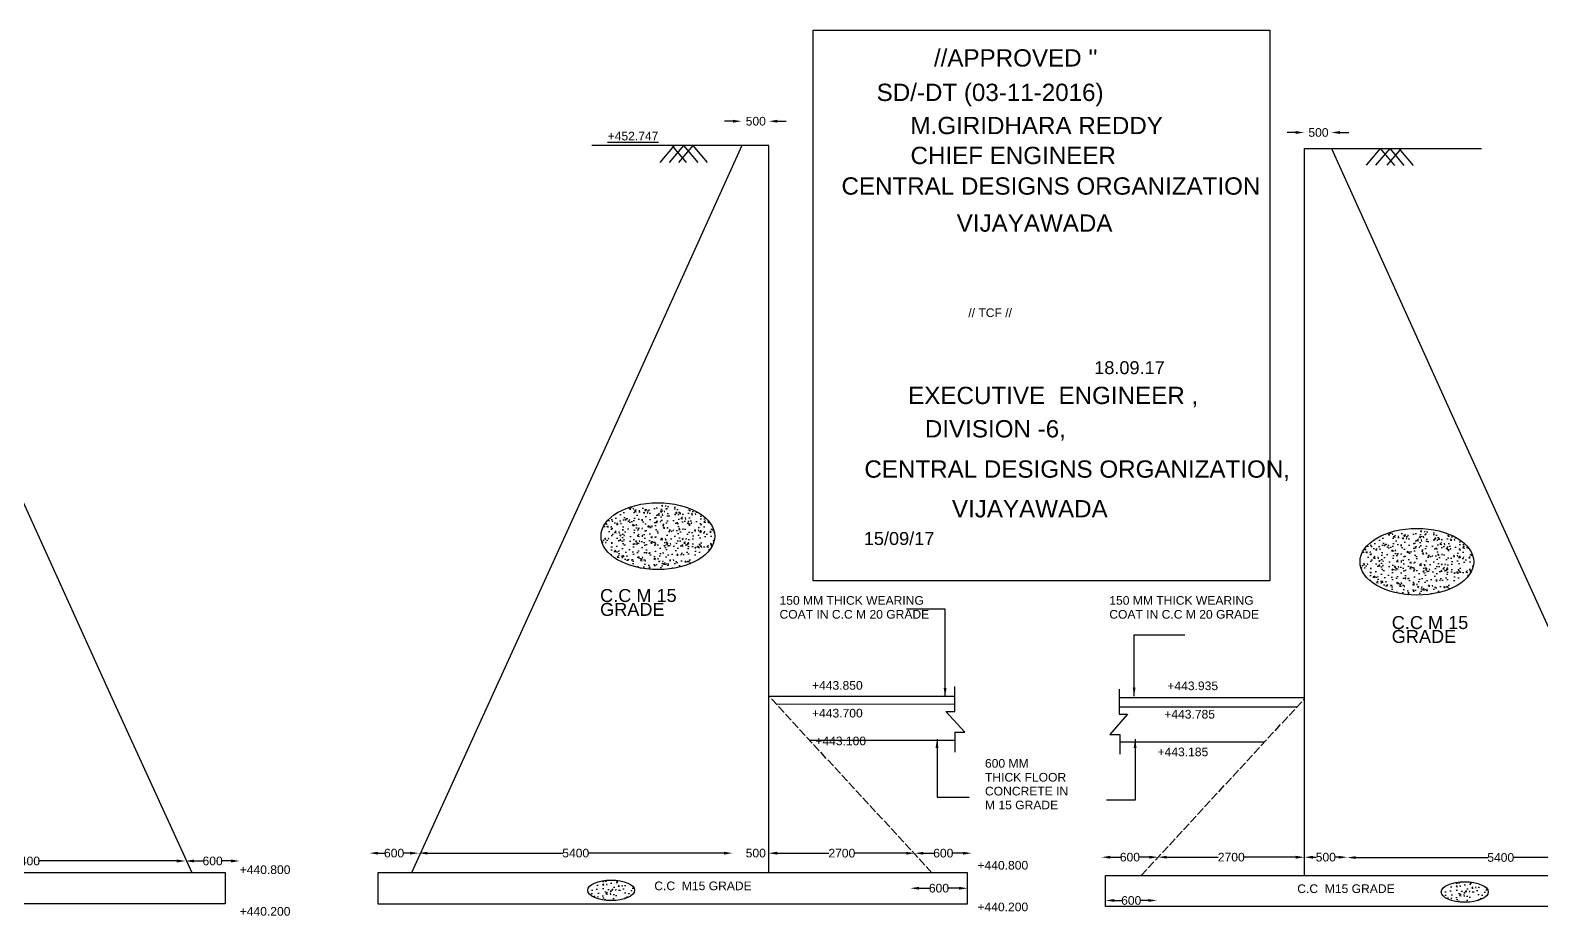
# Model space of a CAD drawing. Header units: millimetres. Extents: x 5124 to 2118060, y 2311 to 45645147.
# Drawn here: x 2090553 to 2108030, y 45611390 to 45621635 of the extents above; entities that cross this region are included whole.
import ezdxf

# ---------------------------------------------------------------- set-up
doc = ezdxf.new("R2010")
doc.units = ezdxf.units.MM
doc.header["$MEASUREMENT"] = 0
doc.linetypes.add('ACAD_ISO02W100', pattern=[15, 12, -3])
for name, color, linetype in [('DIMENSIONS', 7, 'Continuous'), ('DRAWING', 2, 'Continuous'), ('TEXT', 7, 'Continuous')]:
    doc.layers.add(name, color=color, linetype=linetype)
doc.styles.get("Standard").update_dxf_attribs({"font": 'arial.ttf', "height": 100})
doc.dimstyles.get("Standard").update_dxf_attribs({"dimtxt": 100, "dimasz": 100, "dimexe": 0.18, "dimexo": 0.0625, "dimgap": 0.09, "dimtad": 0, "dimdec": 0, "dimzin": 0, "dimdsep": 46, "dimtxsty": 'Standard', "dimcen": 0.09, "dimse1": 1, "dimse2": 1, "dimadec": 0, "dimazin": 0, "dimtfac": 1, "dimtdec": 0, "dimtofl": 0, "dimtmove": 0, "dimatfit": 3, "dimfxl": 1, "dimtolj": 1, "dimtzin": 0, "dimarcsym": 0})

# ---------------------------------------------------------------- blocks, each defined once
blk = doc.blocks.new('*D81')
at = {"layer": 'Defpoints', "color": 0, "transparency": 16777216}
for p in [(2099092, 45620582), (2098779, 45620301), (2099092, 45620301)]:
    blk.add_point(p, dxfattribs=at)
at = {"layer": 'TEXT', "color": 0, "lineweight": -2, "transparency": 16777216}
for p, q in [((2098679, 45620582), (2098579, 45620582)), ((2099192, 45620582), (2099292, 45620582))]:
    blk.add_line(p, q, dxfattribs=at)
at = {"layer": 'TEXT', "color": 0, "transparency": 16777216}
for points in [[(2098679, 45620599), (2098679, 45620566), (2098779, 45620582)], [(2099192, 45620599), (2099192, 45620566), (2099092, 45620582)]]:
    blk.add_solid(points, dxfattribs=at)
at = {"layer": 'TEXT', "color": 0, "transparency": 16777216, "insert": (2098942, 45620582), "char_height": 100, "attachment_point": 5}
blk.add_mtext('\\A1;500', dxfattribs=at)
blk = doc.blocks.new('*D82')
at = {"layer": 'Defpoints', "color": 0, "transparency": 16777216}
for p in [(2105598, 45620452), (2105285, 45620269), (2105598, 45620269)]:
    blk.add_point(p, dxfattribs=at)
at = {"layer": 'TEXT', "color": 0, "lineweight": -2, "transparency": 16777216}
for p, q in [((2105185, 45620452), (2105085, 45620452)), ((2105698, 45620452), (2105798, 45620452))]:
    blk.add_line(p, q, dxfattribs=at)
at = {"layer": 'TEXT', "color": 0, "transparency": 16777216}
for points in [[(2105185, 45620469), (2105185, 45620435), (2105285, 45620452)], [(2105698, 45620469), (2105698, 45620435), (2105598, 45620452)]]:
    blk.add_solid(points, dxfattribs=at)
at = {"layer": 'TEXT', "color": 0, "transparency": 16777216, "insert": (2105448, 45620452), "char_height": 100, "attachment_point": 5}
blk.add_mtext('\\A1;500', dxfattribs=at)
blk = doc.blocks.new('*D84')
at = {"layer": 'Defpoints', "color": 0, "transparency": 16777216}
for p in [(2088674, 45612027), (2092348, 45612047), (2092348, 45612024)]:
    blk.add_point(p, dxfattribs=at)
at = {"layer": 'TEXT', "color": 0, "lineweight": -2, "transparency": 16777216}
for p, q in [((2088774, 45612024), (2090362, 45612024)), ((2092248, 45612024), (2090660, 45612024))]:
    blk.add_line(p, q, dxfattribs=at)
at = {"layer": 'TEXT', "color": 0, "transparency": 16777216}
for points in [[(2088774, 45612041), (2088774, 45612007), (2088674, 45612024)], [(2092248, 45612041), (2092248, 45612007), (2092348, 45612024)]]:
    blk.add_solid(points, dxfattribs=at)
at = {"layer": 'TEXT', "color": 0, "transparency": 16777216, "insert": (2090511, 45612024), "char_height": 100, "attachment_point": 5}
blk.add_mtext('\\A1;5400', dxfattribs=at)
blk = doc.blocks.new('*D86')
at = {"layer": 'Defpoints', "color": 0, "transparency": 16777216}
for p in [(2092348, 45612024), (2092975, 45612024), (2092975, 45611873)]:
    blk.add_point(p, dxfattribs=at)
at = {"layer": 'TEXT', "color": 0, "lineweight": -2, "transparency": 16777216}
for p, q in [((2092448, 45612024), (2092551, 45612024)), ((2092875, 45612024), (2092772, 45612024))]:
    blk.add_line(p, q, dxfattribs=at)
at = {"layer": 'TEXT', "color": 0, "transparency": 16777216}
for points in [[(2092448, 45612041), (2092448, 45612007), (2092348, 45612024)], [(2092875, 45612041), (2092875, 45612007), (2092975, 45612024)]]:
    blk.add_solid(points, dxfattribs=at)
at = {"layer": 'TEXT', "color": 0, "transparency": 16777216, "insert": (2092662, 45612024), "char_height": 100, "attachment_point": 5}
blk.add_mtext('\\A1;600', dxfattribs=at)
blk = doc.blocks.new('*D89')
at = {"layer": 'Defpoints', "color": 0, "transparency": 16777216}
for p in [(2094475, 45612099), (2095046, 45612115), (2095046, 45612076)]:
    blk.add_point(p, dxfattribs=at)
at = {"layer": 'TEXT', "color": 0, "lineweight": -2, "transparency": 16777216}
for p, q in [((2094575, 45612115), (2094650, 45612115)), ((2094946, 45612115), (2094871, 45612115))]:
    blk.add_line(p, q, dxfattribs=at)
at = {"layer": 'TEXT', "color": 0, "transparency": 16777216}
for points in [[(2094575, 45612131), (2094575, 45612098), (2094475, 45612115)], [(2094946, 45612131), (2094946, 45612098), (2095046, 45612115)]]:
    blk.add_solid(points, dxfattribs=at)
at = {"layer": 'TEXT', "color": 0, "transparency": 16777216, "insert": (2094760, 45612115), "char_height": 100, "attachment_point": 5}
blk.add_mtext('\\A1;600', dxfattribs=at)
blk = doc.blocks.new('*D90')
at = {"layer": 'Defpoints', "color": 0, "transparency": 16777216}
for p in [(2095046, 45612115), (2098674, 45612115), (2098674, 45612115)]:
    blk.add_point(p, dxfattribs=at)
at = {"layer": 'TEXT', "color": 0, "lineweight": -2, "transparency": 16777216}
for p, q in [((2095146, 45612115), (2096711, 45612115)), ((2098574, 45612115), (2097009, 45612115))]:
    blk.add_line(p, q, dxfattribs=at)
at = {"layer": 'TEXT', "color": 0, "transparency": 16777216}
for points in [[(2095146, 45612131), (2095146, 45612098), (2095046, 45612115)], [(2098574, 45612131), (2098574, 45612098), (2098674, 45612115)]]:
    blk.add_solid(points, dxfattribs=at)
at = {"layer": 'TEXT', "color": 0, "transparency": 16777216, "insert": (2096860, 45612115), "char_height": 100, "attachment_point": 5}
blk.add_mtext('\\A1;5400', dxfattribs=at)
blk = doc.blocks.new('*D91')
at = {"layer": 'Defpoints', "color": 0, "transparency": 16777216}
for p in [(2098674, 45612115), (2099092, 45612115), (2099092, 45612115)]:
    blk.add_point(p, dxfattribs=at)
at = {"layer": 'TEXT', "color": 0, "lineweight": -2, "transparency": 16777216}
for p, q in [((2098574, 45612115), (2098474, 45612115)), ((2099192, 45612115), (2099292, 45612115))]:
    blk.add_line(p, q, dxfattribs=at)
at = {"layer": 'TEXT', "color": 0, "transparency": 16777216}
for points in [[(2098574, 45612131), (2098574, 45612098), (2098674, 45612115)], [(2099192, 45612131), (2099192, 45612098), (2099092, 45612115)]]:
    blk.add_solid(points, dxfattribs=at)
at = {"layer": 'TEXT', "color": 0, "transparency": 16777216, "insert": (2098942, 45612115), "char_height": 100, "attachment_point": 5}
blk.add_mtext('\\A1;500', dxfattribs=at)
blk = doc.blocks.new('*D92')
at = {"layer": 'Defpoints', "color": 0, "transparency": 16777216}
for p in [(2099092, 45612115), (2100781, 45612114), (2100781, 45612103)]:
    blk.add_point(p, dxfattribs=at)
at = {"layer": 'TEXT', "color": 0, "lineweight": -2, "transparency": 16777216}
for p, q in [((2099192, 45612114), (2099786, 45612114)), ((2100681, 45612114), (2100087, 45612114))]:
    blk.add_line(p, q, dxfattribs=at)
at = {"layer": 'TEXT', "color": 0, "transparency": 16777216}
for points in [[(2099192, 45612130), (2099192, 45612097), (2099092, 45612114)], [(2100681, 45612130), (2100681, 45612097), (2100781, 45612114)]]:
    blk.add_solid(points, dxfattribs=at)
at = {"layer": 'TEXT', "color": 0, "transparency": 16777216, "insert": (2099937, 45612114), "char_height": 100, "attachment_point": 5}
blk.add_mtext('\\A1;2700', dxfattribs=at)
blk = doc.blocks.new('*D93')
at = {"layer": 'Defpoints', "color": 0, "transparency": 16777216}
for p in [(2100781, 45612103), (2101439, 45612114), (2101439, 45612103)]:
    blk.add_point(p, dxfattribs=at)
at = {"layer": 'TEXT', "color": 0, "lineweight": -2, "transparency": 16777216}
for p, q in [((2100881, 45612114), (2100999, 45612114)), ((2101339, 45612114), (2101221, 45612114))]:
    blk.add_line(p, q, dxfattribs=at)
at = {"layer": 'TEXT', "color": 0, "transparency": 16777216}
for points in [[(2100881, 45612130), (2100881, 45612097), (2100781, 45612114)], [(2101339, 45612130), (2101339, 45612097), (2101439, 45612114)]]:
    blk.add_solid(points, dxfattribs=at)
at = {"layer": 'TEXT', "color": 0, "transparency": 16777216, "insert": (2101110, 45612114), "char_height": 100, "attachment_point": 5}
blk.add_mtext('\\A1;600', dxfattribs=at)
blk = doc.blocks.new('*D94')
at = {"layer": 'Defpoints', "color": 0, "transparency": 16777216}
for p in [(2102941, 45612059), (2103594, 45612068), (2103594, 45612068)]:
    blk.add_point(p, dxfattribs=at)
at = {"layer": 'TEXT', "color": 0, "lineweight": -2, "transparency": 16777216}
for p, q in [((2103041, 45612068), (2103157, 45612068)), ((2103494, 45612068), (2103378, 45612068))]:
    blk.add_line(p, q, dxfattribs=at)
at = {"layer": 'TEXT', "color": 0, "transparency": 16777216}
for points in [[(2103041, 45612084), (2103041, 45612051), (2102941, 45612068)], [(2103494, 45612084), (2103494, 45612051), (2103594, 45612068)]]:
    blk.add_solid(points, dxfattribs=at)
at = {"layer": 'TEXT', "color": 0, "transparency": 16777216, "insert": (2103268, 45612068), "char_height": 100, "attachment_point": 5}
blk.add_mtext('\\A1;600', dxfattribs=at)
blk = doc.blocks.new('*D95')
at = {"layer": 'Defpoints', "color": 0, "transparency": 16777216}
for p in [(2103594, 45612068), (2105285, 45612068), (2105285, 45612068)]:
    blk.add_point(p, dxfattribs=at)
at = {"layer": 'TEXT', "color": 0, "lineweight": -2, "transparency": 16777216}
for p, q in [((2103694, 45612068), (2104290, 45612068)), ((2105185, 45612068), (2104590, 45612068))]:
    blk.add_line(p, q, dxfattribs=at)
at = {"layer": 'TEXT', "color": 0, "transparency": 16777216}
for points in [[(2103694, 45612084), (2103694, 45612051), (2103594, 45612068)], [(2105185, 45612084), (2105185, 45612051), (2105285, 45612068)]]:
    blk.add_solid(points, dxfattribs=at)
at = {"layer": 'TEXT', "color": 0, "transparency": 16777216, "insert": (2104440, 45612068), "char_height": 100, "attachment_point": 5}
blk.add_mtext('\\A1;2700', dxfattribs=at)
blk = doc.blocks.new('*D96')
at = {"layer": 'Defpoints', "color": 0, "transparency": 16777216}
for p in [(2105285, 45612068), (2105780, 45612068), (2105780, 45612068)]:
    blk.add_point(p, dxfattribs=at)
at = {"layer": 'TEXT', "color": 0, "lineweight": -2, "transparency": 16777216}
for p, q in [((2105385, 45612068), (2105422, 45612068)), ((2105680, 45612068), (2105643, 45612068))]:
    blk.add_line(p, q, dxfattribs=at)
at = {"layer": 'TEXT', "color": 0, "transparency": 16777216}
for points in [[(2105385, 45612084), (2105385, 45612051), (2105285, 45612068)], [(2105680, 45612084), (2105680, 45612051), (2105780, 45612068)]]:
    blk.add_solid(points, dxfattribs=at)
at = {"layer": 'TEXT', "color": 0, "transparency": 16777216, "insert": (2105533, 45612068), "char_height": 100, "attachment_point": 5}
blk.add_mtext('\\A1;500', dxfattribs=at)
blk = doc.blocks.new('*D97')
at = {"layer": 'Defpoints', "color": 0, "transparency": 16777216}
for p in [(2105780, 45612068), (2109329, 45612064), (2109329, 45612050)]:
    blk.add_point(p, dxfattribs=at)
at = {"layer": 'TEXT', "color": 0, "lineweight": -2, "transparency": 16777216}
for p, q in [((2105880, 45612064), (2107405, 45612064)), ((2109229, 45612064), (2107704, 45612064))]:
    blk.add_line(p, q, dxfattribs=at)
at = {"layer": 'TEXT', "color": 0, "transparency": 16777216}
for points in [[(2105880, 45612080), (2105880, 45612047), (2105780, 45612064)], [(2109229, 45612080), (2109229, 45612047), (2109329, 45612064)]]:
    blk.add_solid(points, dxfattribs=at)
at = {"layer": 'TEXT', "color": 0, "transparency": 16777216, "insert": (2107555, 45612064), "char_height": 100, "attachment_point": 5}
blk.add_mtext('\\A1;5400', dxfattribs=at)
blk = doc.blocks.new('*D101')
at = {"layer": 'Defpoints', "color": 0, "transparency": 16777216}
for p in [(2102987, 45611496), (2103579, 45611567), (2103579, 45611496)]:
    blk.add_point(p, dxfattribs=at)
at = {"layer": 'TEXT', "color": 0, "lineweight": -2, "transparency": 16777216}
for p, q in [((2103087, 45611567), (2103173, 45611567)), ((2103479, 45611567), (2103394, 45611567))]:
    blk.add_line(p, q, dxfattribs=at)
at = {"layer": 'TEXT', "color": 0, "transparency": 16777216}
for points in [[(2103087, 45611584), (2103087, 45611551), (2102987, 45611567)], [(2103479, 45611584), (2103479, 45611551), (2103579, 45611567)]]:
    blk.add_solid(points, dxfattribs=at)
at = {"layer": 'TEXT', "color": 0, "transparency": 16777216, "insert": (2103283, 45611567), "char_height": 100, "attachment_point": 5}
blk.add_mtext('\\A1;600', dxfattribs=at)
blk = doc.blocks.new('*D102')
at = {"layer": 'Defpoints', "color": 0, "transparency": 16777216}
for p in [(2101390, 45611709), (2100729, 45611528), (2101390, 45611528)]:
    blk.add_point(p, dxfattribs=at)
at = {"layer": 'TEXT', "color": 0, "lineweight": -2, "transparency": 16777216}
for p, q in [((2100829, 45611709), (2100949, 45611709)), ((2101290, 45611709), (2101171, 45611709))]:
    blk.add_line(p, q, dxfattribs=at)
at = {"layer": 'TEXT', "color": 0, "transparency": 16777216}
for points in [[(2100829, 45611725), (2100829, 45611692), (2100729, 45611709)], [(2101290, 45611725), (2101290, 45611692), (2101390, 45611709)]]:
    blk.add_solid(points, dxfattribs=at)
at = {"layer": 'TEXT', "color": 0, "transparency": 16777216, "insert": (2101060, 45611709), "char_height": 100, "attachment_point": 5}
blk.add_mtext('\\A1;600', dxfattribs=at)

msp = doc.modelspace()

# ---------------------------------------------------------------- hatches: boundary and pattern name
at = {"layer": 'DRAWING'}
h = msp.add_hatch(dxfattribs=at)
h.set_pattern_fill('AR-CONC', color=0, scale=25, style=0)
h.set_pattern_definition([(50, (34309.19, -99.08), (179.31504565, -15.68803375), [18.75, -206.25]), (355, (34309.19, -99.08), (-34.6878334, 188.0480334), [15, -165]), (100.4514, (34324.13, -100.38), (144.6273454, 172.3598855), [15.9350475, -175.285528]), (46.1842, (34309.19, -49.08), (266.8102622, -41.3797536), [28.125, -309.375]), (96.6356, (34331.42, -52.53), (233.6656764, 243.5294677), [23.902572, -262.92825]), (351.1842, (34309.2, -49.08), (233.6654863, 243.5296502), [22.5, -247.5]), (21, (34334.19, -61.58), (149.22676303, -100.65472267), [18.75, -206.25]), (326, (34334.19, -61.58), (60.828833, 181.28751126), [15, -165]), (71.4514, (34346.62, -69.97), (210.05565715, 80.6326242), [15.9350475, -175.285528]), (37.5, (34309.19, -99.08), (3.03996383, 83.22346346), [0, -163, 0, -167.5, 0, -165.625]), (7.5, (34309.19, -99.08), (65.76738436, 98.60292797), [0, -95.5, 0, -159.25, 0, -63.125]), (327.5, (34253.44, -99.08), (133.45560904, -5.63871793), [0, -62.5, 0, -195, 0, -258.75]), (317.5, (34228.44, -99.08), (145.79654234, 25.02624558), [0, -81.25, 0, -129.5, 0, -183.75])])
edge = h.paths.add_edge_path()
edge.add_ellipse((2097810.3, 45615781.7), major_axis=(-657.8, 0), ratio=0.5876805, start_angle=0, end_angle=360)
h = msp.add_hatch(dxfattribs=at)
h.set_pattern_fill('AR-CONC', color=0, scale=25, style=0)
h.set_pattern_definition([(50, (43084.97, -394.84), (179.31504565, -15.68803375), [18.75, -206.25]), (355, (43084.97, -394.84), (-34.6878334, 188.0480334), [15, -165]), (100.4514, (43099.91, -396.15), (144.6273454, 172.3598855), [15.9350475, -175.285528]), (46.1842, (43084.97, -344.84), (266.8102622, -41.3797536), [28.125, -309.375]), (96.6356, (43107.2, -348.3), (233.6656764, 243.5294677), [23.902572, -262.92825]), (351.1842, (43084.97, -344.84), (233.6654863, 243.5296502), [22.5, -247.5]), (21, (43109.97, -357.34), (149.22676303, -100.65472267), [18.75, -206.25]), (326, (43109.97, -357.34), (60.828833, 181.28751126), [15, -165]), (71.4514, (43122.4, -365.73), (210.05565715, 80.6326242), [15.9350475, -175.285528]), (37.5, (43084.967, -394.844), (3.03996383, 83.22346346), [0, -163, 0, -167.5, 0, -165.625]), (7.5, (43084.97, -394.84), (65.76738436, 98.60292797), [0, -95.5, 0, -159.25, 0, -63.125]), (327.5, (43029.217, -394.844), (133.45560904, -5.63871793), [0, -62.5, 0, -195, 0, -258.75]), (317.5, (43004.22, -394.84), (145.79654234, 25.02624558), [0, -81.25, 0, -129.5, 0, -183.75])])
edge = h.paths.add_edge_path()
edge.add_ellipse((2106586.1, 45615485.9), major_axis=(-657.8, 0), ratio=0.5876805, start_angle=0, end_angle=360)
h = msp.add_hatch(dxfattribs=at)
h.set_pattern_fill('AR-CONC', color=0, scale=25, style=0)
h.set_pattern_definition([(50, (34746.33, 112.9), (179.31504565, -15.68803375), [18.75, -206.25]), (355, (34746.33, 112.9), (-34.6878334, 188.0480334), [15, -165]), (100.4514, (34761.27, 111.59), (144.6273454, 172.3598855), [15.9350475, -175.285528]), (46.1842, (34746.33, 162.9), (266.8102622, -41.3797536), [28.125, -309.375]), (96.6356, (34768.56, 159.45), (233.6656764, 243.5294677), [23.902572, -262.92825]), (351.1842, (34746.33, 162.9), (233.6654863, 243.5296502), [22.5, -247.5]), (21, (34771.33, 150.4), (149.22676303, -100.65472267), [18.75, -206.25]), (326, (34771.33, 150.4), (60.828833, 181.28751126), [15, -165]), (71.4514, (34783.77, 142), (210.05565715, 80.6326242), [15.9350475, -175.285528]), (37.5, (34746.33, 112.895), (3.03996383, 83.22346346), [0, -163, 0, -167.5, 0, -165.625]), (7.5, (34746.33, 112.895), (65.76738436, 98.60292797), [0, -95.5, 0, -159.25, 0, -63.125]), (327.5, (34690.58, 112.895), (133.45560904, -5.63871793), [0, -62.5, 0, -195, 0, -258.75]), (317.5, (34665.58, 112.9), (145.79654234, 25.02624558), [0, -81.25, 0, -129.5, 0, -183.75])])
edge = h.paths.add_edge_path()
edge.add_ellipse((2097270.1, 45611685), major_axis=(271.2, 0), ratio=0.4384537, start_angle=0, end_angle=360)
h = msp.add_hatch(dxfattribs=at)
h.set_pattern_fill('AR-CONC', color=0, scale=25, style=0)
h.set_pattern_definition([(50, (44615.27, 93.6), (179.31504565, -15.68803375), [18.75, -206.25]), (355, (44615.27, 93.6), (-34.6878334, 188.0480334), [15, -165]), (100.4514, (44630.22, 92.3), (144.6273454, 172.3598855), [15.9350475, -175.285528]), (46.1842, (44615.27, 143.6), (266.8102622, -41.3797536), [28.125, -309.375]), (96.6356, (44637.5, 140.16), (233.6656764, 243.5294677), [23.902572, -262.92825]), (351.1842, (44615.27, 143.6), (233.6654863, 243.5296502), [22.5, -247.5]), (21, (44640.27, 131.1), (149.22676303, -100.65472267), [18.75, -206.25]), (326, (44640.27, 131.1), (60.828833, 181.28751126), [15, -165]), (71.4514, (44652.71, 122.72), (210.05565715, 80.6326242), [15.9350475, -175.285528]), (37.5, (44615.273, 93.605), (3.03996383, 83.22346346), [0, -163, 0, -167.5, 0, -165.625]), (7.5, (44615.27, 93.605), (65.76738436, 98.60292797), [0, -95.5, 0, -159.25, 0, -63.125]), (327.5, (44559.52, 93.605), (133.45560904, -5.63871793), [0, -62.5, 0, -195, 0, -258.75]), (317.5, (44534.52, 93.6), (145.79654234, 25.02624558), [0, -81.25, 0, -129.5, 0, -183.75])])
edge = h.paths.add_edge_path()
edge.add_ellipse((2107139.1, 45611665.8), major_axis=(271.2, 0), ratio=0.4384537, start_angle=0, end_angle=360)

# ---------------------------------------------------------------- linework, layer by layer
at = {"layer": 'DRAWING', "color": 0}
for points in [[(2099092.2, 45611888.9), (2099092.2, 45620301.4), (2097044.7, 45620301.4)], [(2098779.4, 45620301.4), (2097253.1, 45616922)], [(2097999, 45620301.4), (2097834.2, 45620104)], [(2098105.8, 45620301.4), (2097940.9, 45620104)], [(2097972.5, 45620301.4), (2098137.9, 45620105)], [(2098214.5, 45620301.4), (2098049.6, 45620104)], [(2098105.8, 45620301.4), (2098271.2, 45620105)], [(2098214.5, 45620301.4), (2098380, 45620105)], [(2105285.3, 45611856.1), (2105285.3, 45620268.6), (2107332.8, 45620268.6)], [(2105598.2, 45620268.6), (2107124.4, 45616889.1)], [(2106163, 45620268.6), (2105997.6, 45620072.2)], [(2106271.7, 45620268.6), (2106106.3, 45620072.2)], [(2106163, 45620268.6), (2106327.9, 45620071.2)], [(2106405.1, 45620268.6), (2106239.6, 45620072.2)], [(2106271.7, 45620268.6), (2106436.6, 45620071.2)], [(2106378.5, 45620268.6), (2106543.4, 45620071.2)], [(2090126.7, 45616922.2), (2091476.4, 45613954.1)], [(2097253.1, 45616922), (2095903.4, 45613953.8)], [(2107124.4, 45616889.1), (2108474.2, 45613921)], [(2091476.4, 45613954.1), (2092419.7, 45611889.2)], [(2095903.4, 45613953.8), (2094960.1, 45611888.9)], [(2099092.2, 45613932.3), (2101242.5, 45613932.3)], [(2101246, 45613281.4), (2101246, 45613514.2), (2101359, 45613514.2), (2101140.1, 45613754.1), (2101242.5, 45613754.1), (2101242.5, 45614043.3)], [(2103145.1, 45614012.2), (2103145.1, 45613722), (2103239.7, 45613722), (2103034, 45613488.3), (2103150.8, 45613488.3), (2103150.8, 45613260.9)], [(2103145.1, 45613914.4), (2105285.3, 45613914.4)], [(2101242.5, 45613836.6), (2099182.7, 45613834.3)], [(2103145.1, 45613806.8), (2105199.8, 45613806.8)], [(2099564, 45613421.2), (2101246, 45613421.2)], [(2103150.8, 45613401.1), (2104825.2, 45613401.1)]]:
    msp.add_lwpolyline(points, dxfattribs=at)
at = {"layer": 'DRAWING', "color": 0, "linetype": 'ACAD_ISO02W100', "ltscale": 8}
for points in [[(2100978.5, 45611888.9), (2099092.2, 45613932.3), (2099092.2, 45613932.3)], [(2103399, 45611856.1), (2105285.3, 45613899.4), (2105285.3, 45613899.4)]]:
    msp.add_lwpolyline(points, dxfattribs=at)
at = {"layer": 'DRAWING', "color": 0}
for points in [[(2085989.5, 45611889.2), (2092808.1, 45611889.2), (2092808.1, 45611528.7), (2085989.5, 45611528.7)], [(2101390.3, 45611888.9), (2094571.7, 45611888.9), (2094571.7, 45611528.4), (2101390.3, 45611528.4)], [(2102987.2, 45611856.1), (2109805.8, 45611856.1), (2109805.8, 45611495.6), (2102987.2, 45611495.6)]]:
    msp.add_lwpolyline(points, close=True, dxfattribs=at)
for centre, major_axis, ratio in [((2097810.3, 45615781.7), (-657.8, 0), 0.5876805), ((2106586.1, 45615485.9), (-657.8, 0), 0.5876805), ((2097270.1, 45611685), (271.2, 0), 0.4384537), ((2107139.1, 45611665.8), (271.2, 0), 0.4384537)]:
    msp.add_ellipse(centre, major_axis=major_axis, ratio=ratio, dxfattribs=at)
at = {"layer": 'TEXT', "color": 0}
msp.add_lwpolyline([(2099606.4, 45621635.3), (2104884.3, 45621635.3), (2104884.3, 45615264.6), (2099606.4, 45615264.6)], close=True, dxfattribs=at)

# ---------------------------------------------------------------- texts
for s, height, p in [("//APPROVED ''", 200, (2101001.9, 45621215.2)), ('SD/-DT (03-11-2016)', 200, (2100339.4, 45620816.5)), ('M.GIRIDHARA REDDY ', 200, (2100730.9, 45620432.7)), ('%%U+452.747', 100, (2097229.5, 45620360.5)), ('CHIEF ENGINEER ', 200, (2100730.9, 45620086.6)), ('CENTRAL DESIGNS ORGANIZATION ', 200, (2099932.8, 45619733)), ('VIJAYAWADA ', 200, (2101265.4, 45619304.2)), ('// TCF //', 100, (2101399.9, 45618316.8)), ('18.09.17', 150, (2102855.4, 45617656.4)), ('EXECUTIVE  ENGINEER ,', 200, (2100704.1, 45617310.3)), ('DIVISION -6,', 200, (2100897.2, 45616924.2)), ('CENTRAL DESIGNS ORGANIZATION, ', 200, (2100197.9, 45616458.3)), ('VIJAYAWADA ', 200, (2101210.3, 45615999.1)), ('15/09/17', 150, (2100191.2, 45615679.6)), ('C.C M 15', 150, (2097142.2, 45615020.4)), ('GRADE ', 150, (2097142.2, 45614859.8)), ('150 MM THICK WEARING ', 100, (2099216.7, 45614988.6)), ('150 MM THICK WEARING ', 100, (2103029.7, 45614988.6)), ('COAT IN C.C M 20 GRADE ', 100, (2099216.7, 45614827.9)), ('COAT IN C.C M 20 GRADE ', 100, (2103029.7, 45614827.9)), ('C.C M 15', 150, (2106295.3, 45614707.4)), ('GRADE ', 150, (2106295.3, 45614546.8)), ('+443.850', 100, (2099591.9, 45614005.5)), ('+443.935', 100, (2103700.9, 45614000.5)), ('+443.700 ', 100, (2099591.9, 45613684.2)), ('+443.785', 100, (2103665.1, 45613672.1)), (' +443.100 ', 100, (2099591.9, 45613362.9)), ('600 MM ', 100, (2101592.1, 45613103.5)), ('+443.185', 100, (2103587.4, 45613236.2)), ('THICK FLOOR ', 100, (2101592.1, 45612942.9)), ('CONCRETE IN ', 100, (2101592.1, 45612782.2)), ('M 15 GRADE ', 100, (2101592.1, 45612621.6)), ('+440.800 ', 100, (2101505.2, 45611924.5)), ('+440.800 ', 100, (2092975.3, 45611873.4)), ('C.C  M15 GRADE ', 100, (2097768.9, 45611686.4)), ('C.C  M15 GRADE ', 100, (2105203.1, 45611653.6)), ('+440.200', 100, (2092975.3, 45611391.5)), ('+440.200', 100, (2101505.2, 45611442.6))]:
    msp.add_text(s, height=height, dxfattribs=at).set_placement(p)

# ---------------------------------------------------------------- dimensions: what is measured, and where the dimension line sits
for base, p1, p2, text, picture, middle in [((2099092.2, 45620582.4), (2098779.4, 45620301.4), (2099092.2, 45620301.4), '500', '*D81', (2098942.2, 45620582.4)), ((2105598.2, 45620451.9), (2105285.3, 45620268.6), (2105598.2, 45620268.6), '500', '*D82', (2105448.2, 45620451.9)), ((2099092.2, 45612114.6), (2098673.9, 45612114.6), (2099092.2, 45612114.6), '500', '*D91', (2098942.2, 45612114.6)), ((2092347.8, 45612024.2), (2088673.7, 45612027.2), (2092347.8, 45612046.7), '5400', '*D84', (2090510.8, 45612024.2)), ((2105780.1, 45612067.5), (2105285.3, 45612067.5), (2105780.1, 45612067.5), '500', '*D96', (2105532.7, 45612067.5))]:
    dim = msp.add_linear_dim(base=base, p1=p1, p2=p2, text=text, dimstyle='Standard', dxfattribs=at)
    dim.commit()
    dim.dimension.update_dxf_attribs({"geometry": picture, "text_midpoint": middle, "dimtype": 160})
for base, p1, p2, text, picture, middle in [((2095045.6, 45612114.6), (2094475.1, 45612098.6), (2095045.6, 45612076.2), '600', '*D89', (2094760.3, 45612114.6)), ((2098673.9, 45612114.6), (2095045.6, 45612114.6), (2098673.9, 45612114.6), '5400', '*D90', (2096859.8, 45612114.6)), ((2100780.8, 45612113.8), (2099092.2, 45612114.6), (2100780.8, 45612103.1), '2700', '*D92', (2099936.5, 45612113.8)), ((2101439.5, 45612113.8), (2100780.8, 45612103.1), (2101439.5, 45612103.1), '600', '*D93', (2101110.1, 45612113.8)), ((2092975.3, 45612024.2), (2092347.8, 45612024.2), (2092975.3, 45611873.4), '600', '*D86', (2092661.6, 45612024.2)), ((2103594.2, 45612067.5), (2102941.1, 45612058.8), (2103594.2, 45612067.5), '600', '*D94', (2103267.6, 45612067.5)), ((2105285.3, 45612067.5), (2103594.2, 45612067.5), (2105285.3, 45612067.5), '2700', '*D95', (2104439.7, 45612067.5)), ((2109328.9, 45612063.8), (2105780.1, 45612067.5), (2109328.9, 45612049.9), '5400', '*D97', (2107554.5, 45612063.8)), ((2101390.3, 45611708.7), (2100729.4, 45611528.4), (2101390.3, 45611528.4), '600', '*D102', (2101059.9, 45611708.7)), ((2103579.2, 45611567.4), (2102987.2, 45611495.6), (2103579.2, 45611495.6), '600', '*D101', (2103283.2, 45611567.4))]:
    dim = msp.add_linear_dim(base=base, p1=p1, p2=p2, text=text, dimstyle='Standard', dxfattribs=at)
    dim.commit()
    dim.dimension.update_dxf_attribs({"geometry": picture, "text_midpoint": middle})

# ---------------------------------------------------------------- leaders
at = {"layer": 'DIMENSIONS', "color": 0}
for points in [[(2101131.2, 45613923.8), (2101131.2, 45614935.7), (2100685.2, 45614935.7)], [(2103316.7, 45613929), (2103316.7, 45614640.7), (2103904.5, 45614640.7)], [(2101037.6, 45613432.6), (2101037.6, 45612762.8), (2101409.2, 45612762.8)], [(2103328.2, 45613432.4), (2103328.2, 45612728.3), (2102996.3, 45612728.3)]]:
    msp.add_leader(points, dimstyle='Standard', override={"dimgap": 0.09, "dimtad": 0}, dxfattribs=at)

doc.saveas('drawing.dxf')
